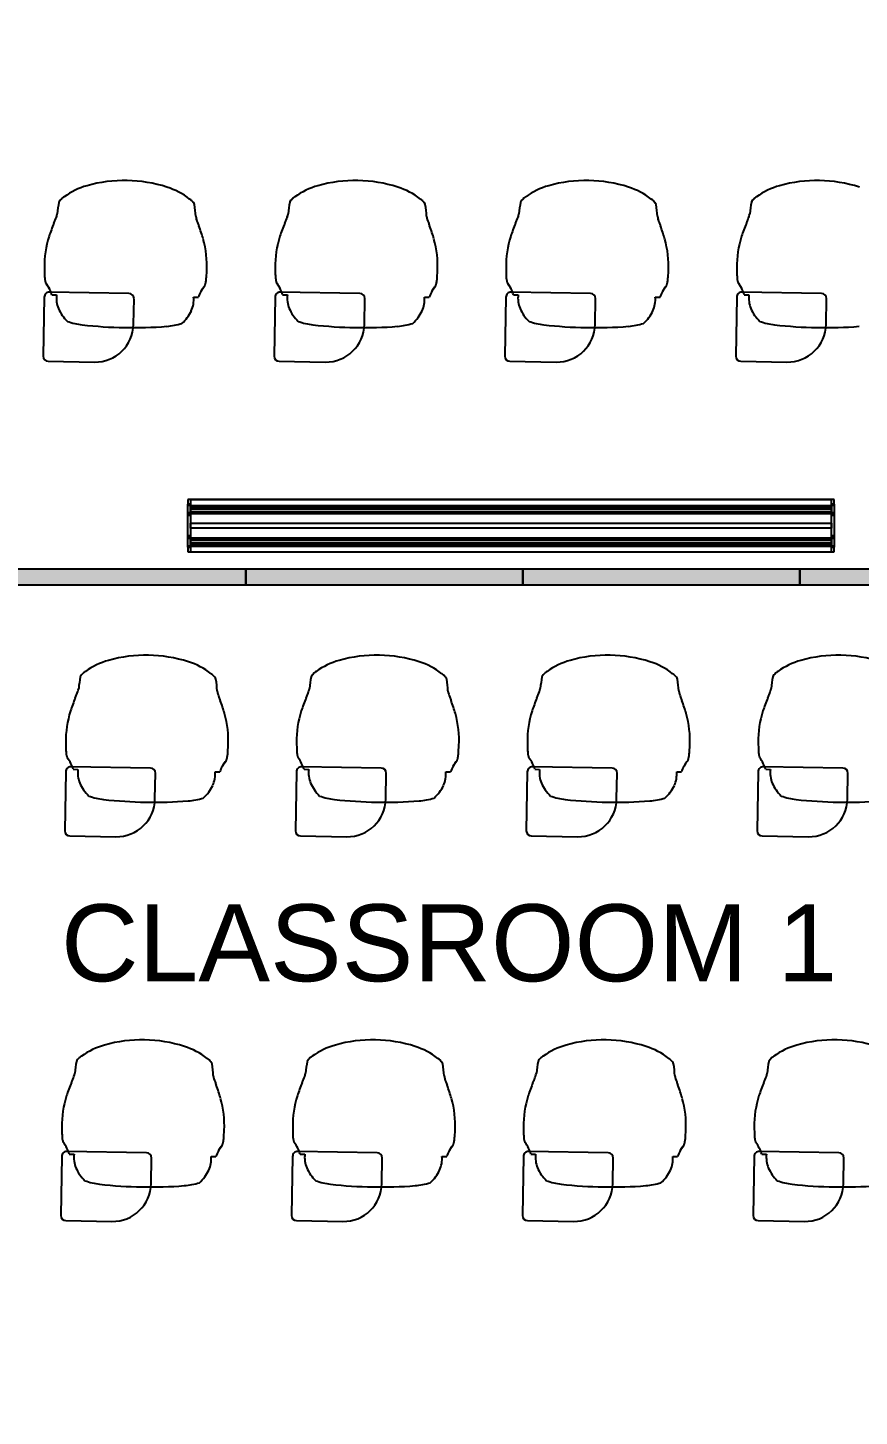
# Model space of a CAD drawing. Header units: inches. Extents: x 318758 to 339823, y 367287 to 384892.
# Drawn here: x 321553 to 324795, y 376598 to 382011 of the extents above; entities that cross this region are included whole.
import ezdxf

# ---------------------------------------------------------------- set-up
doc = ezdxf.new("R2010")
doc.units = ezdxf.units.IN
doc.header["$MEASUREMENT"] = 0
doc.layers.add('A-AREA-BNDY-CLASSROOMS', color=4, linetype='Continuous', lineweight=25)
doc.layers.add('A-AREA-IDEN', color=1, linetype='Continuous', lineweight=25)
doc.layers.add('freecads.com', color=7, linetype='Continuous')
doc.styles.add('textstyle3', font='Arial.ttf')

msp = doc.modelspace()

# ---------------------------------------------------------------- hatches: boundary and pattern name
at = {"layer": 'freecads.com', "transparency": 33554687}
for points in [[(321319.7, 379839.7), (322403.1, 379839.7), (322403.1, 379899.7), (321319.7, 379899.7)], [(322403.1, 379839.7), (323483.1, 379839.7), (323483.1, 379899.7), (322403.1, 379899.7)], [(323483.1, 379839.7), (324563.1, 379839.7), (324563.1, 379899.7), (323483.1, 379899.7)], [(324563.1, 379839.7), (325646.5, 379839.7), (325646.5, 379899.7), (324563.1, 379899.7)]]:
    msp.add_hatch(color=256, dxfattribs=at).paths.add_polyline_path(points, flags=0)

# ---------------------------------------------------------------- linework, layer by layer
at = {"layer": 'A-AREA-BNDY-CLASSROOMS', "flags": 128}
for points in [[(319135.9, 384529.8), (327758.4, 384529.8), (327758.4, 379899.7), (319135.9, 379899.7)], [(319136.8, 379839.7), (327749.5, 379839.7), (327749.5, 375690), (319136.8, 375690)]]:
    msp.add_lwpolyline(points, close=True, dxfattribs=at)
at = {"layer": 'freecads.com'}
for p, q in [((321617.9, 381074.8), (321618.4, 381049.2)), ((322517.9, 381074.8), (322518.4, 381049.2)), ((323417.9, 381074.8), (323418.4, 381049.2)), ((324317.9, 381074.8), (324318.4, 381049.2)), ((322249.6, 381038.2), (322250.9, 381063.7)), ((323149.6, 381038.2), (323150.9, 381063.7)), ((324049.6, 381038.2), (324050.9, 381063.7)), ((321617.5, 380961.1), (321613.5, 380731.2)), ((321947.8, 380975.4), (321637.8, 380980.8)), ((321646.9, 380970.5), (321665.3, 380970.2)), ((322199.9, 380960.9), (322218.4, 380960.6)), ((322517.5, 380961.1), (322513.5, 380731.2)), ((322847.8, 380975.4), (322537.8, 380980.8)), ((322546.9, 380970.5), (322565.3, 380970.2)), ((323099.9, 380960.9), (323118.4, 380960.6)), ((323417.5, 380961.1), (323413.5, 380731.2)), ((323747.8, 380975.4), (323437.8, 380980.8)), ((323446.9, 380970.5), (323465.3, 380970.2)), ((323999.9, 380960.9), (324018.4, 380960.6)), ((324317.5, 380961.1), (324313.5, 380731.2)), ((324647.8, 380975.4), (324337.8, 380980.8)), ((324346.9, 380970.5), (324365.3, 380970.2)), ((321965.7, 380855), (321967.4, 380955)), ((322865.7, 380855), (322867.4, 380955)), ((323765.7, 380855), (323767.4, 380955)), ((324665.7, 380855), (324667.4, 380955)), ((321633.1, 380710.8), (321813.1, 380707.7)), ((322533.1, 380710.8), (322713.1, 380707.7)), ((323433.1, 380710.8), (323613.1, 380707.7)), ((324333.1, 380710.8), (324513.1, 380707.7)), ((324697.6, 380171.5), (322177.6, 380171.5)), ((322177.6, 380171.5), (322177.6, 380149.2)), ((322187.6, 380154.1), (322177.6, 380154.1)), ((322177.6, 380149.2), (322177.6, 380154.1)), ((322177.6, 380154.1), (322177.6, 380152.6)), ((322177.6, 380122.9), (322177.6, 380149.2)), ((322187.6, 380149.2), (322177.6, 380149.2)), ((324687.6, 380171.2), (322187.6, 380171.2)), ((322187.6, 380171.2), (322187.6, 379968.3)), ((322187.6, 380152.6), (322187.6, 380154.1)), ((322187.6, 380154.1), (322187.6, 380149.2)), ((322187.6, 380149.2), (322187.6, 380144.5)), ((322187.6, 380149.2), (324687.6, 380149.2)), ((324687.6, 379968.3), (324687.6, 380171.2)), ((324697.6, 380154.2), (324687.6, 380154.2)), ((324687.6, 380149.2), (324687.6, 380154.2)), ((324687.6, 380154.2), (324687.6, 380152.6)), ((324687.6, 380144.6), (324687.6, 380149.2)), ((324697.6, 380149.2), (324687.6, 380149.2)), ((324697.6, 380149.2), (324697.6, 380171.5)), ((324697.6, 380152.6), (324697.6, 380154.2)), ((324697.6, 380154.2), (324697.6, 380149.2)), ((324697.6, 380149.2), (324697.6, 380122.9)), ((322177.6, 380119.5), (322177.6, 380122.9)), ((322177.6, 380122.9), (322177.6, 380109.6)), ((322177.6, 380116.4), (322177.6, 380119.5)), ((322187.6, 380119.5), (322177.6, 380119.5)), ((322177.6, 380114.8), (322177.6, 380116.4)), ((322177.6, 380111.7), (322177.6, 380114.8)), ((322187.6, 380114.8), (322177.6, 380114.8)), ((322187.6, 380111.7), (322177.6, 380111.7)), ((322177.6, 380109.6), (322177.6, 380111.7)), ((322187.6, 380111.7), (322177.6, 380111.7)), ((322177.6, 380030.3), (322177.6, 380109.6)), ((322187.6, 380109.6), (322177.6, 380109.6)), ((322187.6, 380144.5), (324687.6, 380144.6)), ((322187.6, 380142.7), (322187.6, 380144.5)), ((322187.6, 380140.8), (322187.6, 380142.7)), ((322187.6, 380142.7), (324687.6, 380142.7)), ((322187.6, 380140.8), (324687.6, 380140.9)), ((322187.6, 380134.9), (322187.6, 380140.8)), ((322187.6, 380134.9), (324687.6, 380135)), ((322187.6, 380125.6), (322187.6, 380134.9)), ((322187.6, 380125.6), (324687.6, 380125.7)), ((322187.6, 380119.8), (322187.6, 380125.6)), ((322187.6, 380117.9), (322187.6, 380119.8)), ((322187.6, 380119.8), (324687.6, 380119.8)), ((322187.6, 380117.9), (322187.6, 380116.4)), ((322187.6, 380109.6), (322187.6, 380117.9)), ((322187.6, 380117.9), (324687.6, 380117.9)), ((322187.6, 380116.4), (322187.6, 380114.8)), ((322187.6, 380114.8), (322187.6, 380111.7)), ((322187.6, 380111.7), (322187.6, 380109.6)), ((322187.6, 380109.6), (322187.6, 380030.3)), ((324687.6, 380144.6), (324687.6, 380142.7)), ((324687.6, 380142.7), (324687.6, 380140.9)), ((324687.6, 380140.9), (324687.6, 380135)), ((324687.6, 380135), (324687.6, 380125.7)), ((324687.6, 380125.7), (324687.6, 380119.8)), ((324687.6, 380119.8), (324687.6, 380117.9)), ((324697.6, 380119.5), (324687.6, 380119.5)), ((324687.6, 380117.9), (324687.6, 380109.6)), ((324687.6, 380116.4), (324687.6, 380117.9)), ((324687.6, 380114.8), (324687.6, 380116.4)), ((324687.6, 380111.7), (324687.6, 380114.8)), ((324697.6, 380114.8), (324687.6, 380114.8)), ((324697.6, 380111.7), (324687.6, 380111.7)), ((324687.6, 380109.6), (324687.6, 380111.7)), ((324697.6, 380111.7), (324687.6, 380111.7)), ((324687.6, 380030.3), (324687.6, 380109.6)), ((324697.6, 380109.6), (324687.6, 380109.6)), ((324697.6, 380122.9), (324697.6, 380119.5)), ((324697.6, 380109.6), (324697.6, 380122.9)), ((324697.6, 380119.5), (324697.6, 380116.4)), ((324697.6, 380116.4), (324697.6, 380114.8)), ((324697.6, 380114.8), (324697.6, 380111.7)), ((324697.6, 380111.7), (324697.6, 380109.6)), ((324697.6, 380109.6), (324697.6, 380030.3)), ((322187.6, 380059.8), (322187.6, 380079.8)), ((322187.6, 380079.8), (324687.6, 380079.8)), ((324687.6, 380059.8), (322187.6, 380059.8)), ((324687.6, 380079.8), (324687.6, 380059.8)), ((322177.6, 380028.1), (322177.6, 380030.3)), ((322187.6, 380030.3), (322177.6, 380030.3)), ((322177.6, 380030.3), (322177.6, 380018)), ((322177.6, 380028.1), (322187.6, 380028.1)), ((322177.6, 380027.8), (322177.6, 380028.1)), ((322187.6, 380028.1), (322177.6, 380028.1)), ((322177.6, 380025), (322177.6, 380027.8)), ((322177.6, 380023.5), (322177.6, 380025)), ((322187.6, 380025), (322177.6, 380025)), ((322177.6, 380020.4), (322177.6, 380023.5)), ((322177.6, 380017), (322177.6, 380020.4)), ((322187.6, 380020.4), (322177.6, 380020.4)), ((322177.6, 379990.3), (322177.6, 380017)), ((322177.6, 379985.7), (322177.6, 379990.3)), ((322187.6, 379990.3), (322177.6, 379990.3)), ((322177.6, 379990.3), (322177.6, 379968.3)), ((322177.6, 379987.2), (322177.6, 379985.7)), ((322177.6, 379985.7), (322187.6, 379985.7)), ((322187.6, 380030.3), (322187.6, 380028.1)), ((322187.6, 380022), (322187.6, 380030.3)), ((322187.6, 380028.1), (322187.6, 380027.8)), ((322187.6, 380027.8), (322187.6, 380025)), ((322187.6, 380025), (322187.6, 380023.5)), ((322187.6, 380023.5), (322187.6, 380021.9)), ((322187.6, 380020.1), (322187.6, 380022)), ((322187.6, 380022), (324687.6, 380022)), ((322187.6, 380014.2), (322187.6, 380020.1)), ((322187.6, 380020.1), (324687.6, 380020.1)), ((322187.6, 380004.9), (322187.6, 380014.2)), ((322187.6, 380014.2), (324687.6, 380014.2)), ((322187.6, 379999), (322187.6, 380004.9)), ((322187.6, 380004.9), (324687.6, 380004.9)), ((322187.6, 379997.1), (322187.6, 379999)), ((322187.6, 379999), (324687.6, 379999)), ((322187.6, 379995.3), (322187.6, 379997.1)), ((322187.6, 379997.1), (324687.6, 379997.1)), ((322187.6, 379995.3), (322187.6, 379990.3)), ((322187.6, 379995.3), (324687.6, 379995.3)), ((322187.6, 379990.6), (324687.6, 379990.6)), ((322187.6, 379990.3), (322187.6, 379985.7)), ((322187.6, 379985.7), (322187.6, 379987.2)), ((324687.6, 380030.3), (324687.6, 380022)), ((324687.6, 380028.1), (324687.6, 380030.3)), ((324697.6, 380030.3), (324687.6, 380030.3)), ((324687.6, 380028.1), (324697.6, 380028.1)), ((324687.6, 380027.8), (324687.6, 380028.1)), ((324697.6, 380028.1), (324687.6, 380028.1)), ((324687.6, 380025), (324687.6, 380027.8)), ((324687.6, 380023.5), (324687.6, 380025)), ((324697.6, 380025), (324687.6, 380025)), ((324687.6, 380021.9), (324687.6, 380023.5)), ((324687.6, 380022), (324687.6, 380020.1)), ((324697.6, 380020.4), (324687.6, 380020.4)), ((324687.6, 380020.1), (324687.6, 380014.2)), ((324687.6, 380014.2), (324687.6, 380004.9)), ((324687.6, 380004.9), (324687.6, 379999)), ((324687.6, 379999), (324687.6, 379997.1)), ((324687.6, 379997.1), (324687.6, 379995.3)), ((324687.6, 379990.3), (324687.6, 379995.3)), ((324687.6, 379985.7), (324687.6, 379990.3)), ((324697.6, 379990.3), (324687.6, 379990.3)), ((324687.6, 379987.2), (324687.6, 379985.7)), ((324687.6, 379985.7), (324697.6, 379985.7)), ((324697.6, 380030.3), (324697.6, 380028.1)), ((324697.6, 380018), (324697.6, 380030.3)), ((324697.6, 380028.1), (324697.6, 380027.8)), ((324697.6, 380027.8), (324697.6, 380025)), ((324697.6, 380025), (324697.6, 380023.5)), ((324697.6, 380023.5), (324697.6, 380020.4)), ((324697.6, 380020.4), (324697.6, 380017)), ((324697.6, 380017), (324697.6, 379990.3)), ((324697.6, 379990.3), (324697.6, 379985.7)), ((324697.6, 379968.3), (324697.6, 379990.3)), ((324697.6, 379985.7), (324697.6, 379987.2)), ((322177.6, 379968.3), (324697.6, 379968.3)), ((322187.6, 379968.3), (324687.6, 379968.3)), ((322403.1, 379899.7), (321319.7, 379899.7)), ((323483.1, 379899.7), (322403.1, 379899.7)), ((322403.1, 379899.7), (322403.1, 379839.7)), ((322403.1, 379839.7), (322403.1, 379899.7)), ((323483.1, 379839.7), (323483.1, 379899.7)), ((324563.1, 379899.7), (323483.1, 379899.7)), ((323483.1, 379899.7), (323483.1, 379839.7)), ((325646.5, 379899.7), (324563.1, 379899.7)), ((324563.1, 379899.7), (324563.1, 379839.7)), ((324563.1, 379839.7), (324563.1, 379899.7)), ((321319.7, 379839.7), (322403.1, 379839.7)), ((322403.1, 379839.7), (323483.1, 379839.7)), ((323483.1, 379839.7), (324563.1, 379839.7)), ((324563.1, 379839.7), (325646.5, 379839.7)), ((321701.4, 379224.1), (321701.9, 379198.6)), ((322333.1, 379187.6), (322334.4, 379213.1)), ((322601.4, 379224.1), (322601.9, 379198.6)), ((323233.1, 379187.6), (323234.4, 379213.1)), ((323501.4, 379224.1), (323501.9, 379198.6)), ((324133.1, 379187.6), (324134.4, 379213.1)), ((324401.4, 379224.1), (324401.9, 379198.6)), ((322031.3, 379124.7), (321721.3, 379130.1)), ((321730.4, 379119.9), (321748.8, 379119.6)), ((322931.3, 379124.7), (322621.3, 379130.1)), ((322630.4, 379119.9), (322648.8, 379119.6)), ((323831.3, 379124.7), (323521.3, 379130.1)), ((323530.4, 379119.9), (323548.8, 379119.6)), ((324731.3, 379124.7), (324421.3, 379130.1)), ((324430.4, 379119.9), (324448.8, 379119.6)), ((321701, 379110.5), (321697, 378880.5)), ((322049.2, 379004.4), (322050.9, 379104.4)), ((322283.5, 379110.2), (322301.9, 379109.9)), ((322601, 379110.5), (322597, 378880.5)), ((322949.2, 379004.4), (322950.9, 379104.4)), ((323183.5, 379110.2), (323201.9, 379109.9)), ((323501, 379110.5), (323497, 378880.5)), ((323849.2, 379004.4), (323850.9, 379104.4)), ((324083.5, 379110.2), (324101.9, 379109.9)), ((324401, 379110.5), (324397, 378880.5)), ((324749.2, 379004.4), (324750.9, 379104.4)), ((321716.6, 378860.2), (321896.6, 378857)), ((322616.6, 378860.2), (322796.6, 378857)), ((323516.6, 378860.2), (323696.6, 378857)), ((324416.6, 378860.2), (324596.6, 378857)), ((321686.1, 377724.2), (321686.5, 377698.6)), ((322317.7, 377687.6), (322319.1, 377713.2)), ((322586.1, 377724.2), (322586.5, 377698.6)), ((323217.7, 377687.6), (323219.1, 377713.2)), ((323486.1, 377724.2), (323486.5, 377698.6)), ((324117.7, 377687.6), (324119.1, 377713.2)), ((324386.1, 377724.2), (324386.5, 377698.6)), ((321685.6, 377610.6), (321681.6, 377380.6)), ((322015.9, 377624.8), (321706, 377630.2)), ((321715, 377620), (321733.4, 377619.6)), ((322033.8, 377504.5), (322035.6, 377604.5)), ((322268.1, 377610.3), (322286.5, 377610)), ((322585.6, 377610.6), (322581.6, 377380.6)), ((322915.9, 377624.8), (322606, 377630.2)), ((322615, 377620), (322633.4, 377619.6)), ((322933.8, 377504.5), (322935.6, 377604.5)), ((323168.1, 377610.3), (323186.5, 377610)), ((323485.6, 377610.6), (323481.6, 377380.6)), ((323815.9, 377624.8), (323506, 377630.2)), ((323515, 377620), (323533.4, 377619.6)), ((323833.8, 377504.5), (323835.6, 377604.5)), ((324068.1, 377610.3), (324086.5, 377610)), ((324385.6, 377610.6), (324381.6, 377380.6)), ((324715.9, 377624.8), (324406, 377630.2)), ((324415, 377620), (324433.4, 377619.6)), ((324733.8, 377504.5), (324735.6, 377604.5)), ((321701.3, 377360.3), (321881.2, 377357.1)), ((322601.3, 377360.3), (322781.2, 377357.1)), ((323501.3, 377360.3), (323681.2, 377357.1)), ((324401.3, 377360.3), (324581.2, 377357.1))]:
    msp.add_line(p, q, dxfattribs=at)
for centre, radius, start, end in [((321860.4, 381122.8), 283, 105.5907, 125.8822), ((321931, 380874.7), 541, 72.2619, 105.7381), ((322760.4, 381122.8), 283, 105.5907, 125.8822), ((322831, 380874.7), 541, 72.2619, 105.7381), ((323660.4, 381122.8), 283, 105.5907, 125.8822), ((323731, 380874.7), 541, 72.2619, 105.7381), ((324560.4, 381122.8), 283, 105.5907, 125.8822), ((324631, 380874.7), 541, 72.2619, 105.7381), ((321707.8, 381315.7), 36.8, 127.4418, 154.7108), ((321797.2, 381211.1), 174.5, 126.0906, 129.8736), ((322010.3, 381120.1), 283, 52.1178, 72.4093), ((322076.5, 381206.2), 174.5, 48.1264, 51.9094), ((322607.8, 381315.7), 36.8, 127.4418, 154.7108), ((322697.2, 381211.1), 174.5, 126.0906, 129.8736), ((322910.3, 381120.1), 283, 52.1178, 72.4093), ((322976.5, 381206.2), 174.5, 48.1264, 51.9094), ((323507.8, 381315.7), 36.8, 127.4418, 154.7108), ((323597.2, 381211.1), 174.5, 126.0906, 129.8736), ((323810.3, 381120.1), 283, 52.1178, 72.4093), ((323876.5, 381206.2), 174.5, 48.1264, 51.9094), ((324407.8, 381315.7), 36.8, 127.4418, 154.7108), ((324497.2, 381211.1), 174.5, 126.0906, 129.8736), ((321554.8, 381309.4), 115.8, 335.5912, 348.129), ((322153.1, 381241.7), 486.9, 169.3793, 174.8316), ((322169.5, 381307.7), 36.8, 23.2892, 50.5582), ((321721.9, 381249.3), 486.9, 3.1683, 8.6207), ((322454.8, 381309.4), 115.8, 335.5912, 348.129), ((323053.1, 381241.7), 486.9, 169.3793, 174.8316), ((323069.5, 381307.7), 36.8, 23.2892, 50.5582), ((322621.9, 381249.3), 486.9, 3.1683, 8.6207), ((323354.8, 381309.4), 115.8, 335.5912, 348.129), ((323953.1, 381241.7), 486.9, 169.3793, 174.8316), ((323969.5, 381307.7), 36.8, 23.2892, 50.5582), ((323521.9, 381249.3), 486.9, 3.1683, 8.6207), ((324254.8, 381309.4), 115.8, 335.5912, 348.129), ((324853.1, 381241.7), 486.9, 169.3793, 174.8316), ((322194.3, 381018), 586.5, 156.8555, 162.1062), ((321322.7, 381390.7), 361.4, 336.828, 339.0636), ((322322.2, 381296), 115.8, 189.8687, 202.4096), ((322557, 381369.2), 361.4, 198.9363, 201.172), ((321673, 381027.1), 586.5, 15.8942, 21.145), ((323094.3, 381018), 586.5, 156.8555, 162.1062), ((322222.7, 381390.7), 361.4, 336.828, 339.0636), ((323222.2, 381296), 115.8, 189.8687, 202.4096), ((323457, 381369.2), 361.4, 198.9363, 201.172), ((322573, 381027.1), 586.5, 15.8942, 21.145), ((323994.3, 381018), 586.5, 156.8555, 162.1062), ((323122.7, 381390.7), 361.4, 336.828, 339.0636), ((324122.2, 381296), 115.8, 189.8687, 202.4096), ((324357, 381369.2), 361.4, 198.9363, 201.172), ((323473, 381027.1), 586.5, 15.8942, 21.145), ((324894.3, 381018), 586.5, 156.8555, 162.1062), ((324022.7, 381390.7), 361.4, 336.828, 339.0636), ((321995.6, 381082.1), 377.7, 162.1025, 181.1084), ((321873.7, 381084.2), 377.7, 356.8916, 15.8975), ((322895.6, 381082.1), 377.7, 162.1025, 181.1084), ((322773.7, 381084.2), 377.7, 356.8916, 15.8975), ((323795.6, 381082.1), 377.7, 162.1025, 181.1084), ((323673.7, 381084.2), 377.7, 356.8916, 15.8975), ((324695.6, 381082.1), 377.7, 162.1025, 181.1084), ((321515.1, 380930.8), 137.6, 16.7695, 37.7281), ((322415.1, 380930.8), 137.6, 16.7695, 37.7281), ((323315.1, 380930.8), 137.6, 16.7695, 37.7281), ((324215.1, 380930.8), 137.6, 16.7695, 37.7281), ((321637.5, 380960.8), 20, 89, 179), ((321768.9, 380957.3), 104.4, 172.9032, 202.5925), ((321947.4, 380955.4), 20, 359, 89), ((322095.9, 380951.6), 104.4, 335.4075, 5.0968), ((322348.6, 380916.3), 137.6, 140.2719, 161.2305), ((322537.5, 380960.8), 20, 89, 179), ((322668.9, 380957.3), 104.4, 172.9032, 202.5925), ((322847.4, 380955.4), 20, 359, 89), ((322995.9, 380951.6), 104.4, 335.4075, 5.0968), ((323248.6, 380916.3), 137.6, 140.2719, 161.2305), ((323437.5, 380960.8), 20, 89, 179), ((323568.9, 380957.3), 104.4, 172.9032, 202.5925), ((323747.4, 380955.4), 20, 359, 89), ((323895.9, 380951.6), 104.4, 335.4075, 5.0968), ((324148.6, 380916.3), 137.6, 140.2719, 161.2305), ((324337.5, 380960.8), 20, 89, 179), ((324468.9, 380957.3), 104.4, 172.9032, 202.5925), ((324647.4, 380955.4), 20, 359, 89), ((321807.6, 380973.4), 146.4, 202.5925, 226.9034), ((322057.8, 380969.1), 146.4, 311.0966, 335.4075), ((322707.6, 380973.4), 146.4, 202.5925, 226.9034), ((322957.8, 380969.1), 146.4, 311.0966, 335.4075), ((323607.6, 380973.4), 146.4, 202.5925, 226.9034), ((323857.8, 380969.1), 146.4, 311.0966, 335.4075), ((324507.6, 380973.4), 146.4, 202.5925, 226.9034), ((321792.3, 381096.9), 245.4, 249.8057, 263.655), ((321961, 382613.4), 1771.3, 263.655, 274.345), ((321815.7, 380857.7), 150, 269, 359), ((322075.9, 381100.9), 254.5, 274.345, 287.8748), ((322692.3, 381096.9), 245.4, 249.8057, 263.655), ((322861, 382613.4), 1771.3, 263.655, 274.345), ((322715.7, 380857.7), 150, 269, 359), ((322975.9, 381100.9), 254.5, 274.345, 287.8748), ((323592.3, 381096.9), 245.4, 249.8057, 263.655), ((323761, 382613.4), 1771.3, 263.655, 274.345), ((323615.7, 380857.7), 150, 269, 359), ((323875.9, 381100.9), 254.5, 274.345, 287.8748), ((324492.3, 381096.9), 245.4, 249.8057, 263.655), ((324661, 382613.4), 1771.3, 263.655, 274.345), ((324515.7, 380857.7), 150, 269, 359), ((321633.5, 380730.8), 20, 179, 269), ((322533.5, 380730.8), 20, 179, 269), ((323433.5, 380730.8), 20, 179, 269), ((324333.5, 380730.8), 20, 179, 269), ((322014.5, 379024), 541, 72.2619, 105.7381), ((322914.5, 379024), 541, 72.2619, 105.7381), ((323814.5, 379024), 541, 72.2619, 105.7381), ((324714.5, 379024), 541, 72.2619, 105.7381), ((321880.7, 379360.5), 174.5, 126.0906, 129.8736), ((321943.9, 379272.1), 283, 105.5907, 125.8822), ((322093.8, 379269.5), 283, 52.1178, 72.4093), ((322780.7, 379360.5), 174.5, 126.0906, 129.8736), ((322843.9, 379272.1), 283, 105.5907, 125.8822), ((322993.8, 379269.5), 283, 52.1178, 72.4093), ((323680.7, 379360.5), 174.5, 126.0906, 129.8736), ((323743.9, 379272.1), 283, 105.5907, 125.8822), ((323893.8, 379269.5), 283, 52.1178, 72.4093), ((324580.7, 379360.5), 174.5, 126.0906, 129.8736), ((324643.9, 379272.1), 283, 105.5907, 125.8822), ((322236.6, 379391.1), 486.9, 169.3793, 174.8316), ((321791.3, 379465.1), 36.8, 127.4418, 154.7108), ((322160, 379355.6), 174.5, 48.1264, 51.9094), ((322253, 379457), 36.8, 23.2892, 50.5582), ((321805.4, 379398.6), 486.9, 3.1683, 8.6207), ((323136.6, 379391.1), 486.9, 169.3793, 174.8316), ((322691.3, 379465.1), 36.8, 127.4418, 154.7108), ((323060, 379355.6), 174.5, 48.1264, 51.9094), ((323153, 379457), 36.8, 23.2892, 50.5582), ((322705.4, 379398.6), 486.9, 3.1683, 8.6207), ((324036.6, 379391.1), 486.9, 169.3793, 174.8316), ((323591.3, 379465.1), 36.8, 127.4418, 154.7108), ((323960, 379355.6), 174.5, 48.1264, 51.9094), ((324053, 379457), 36.8, 23.2892, 50.5582), ((323605.4, 379398.6), 486.9, 3.1683, 8.6207), ((324936.6, 379391.1), 486.9, 169.3793, 174.8316), ((324491.3, 379465.1), 36.8, 127.4418, 154.7108), ((322277.8, 379167.3), 586.5, 156.8555, 162.1062), ((321406.2, 379540.1), 361.4, 336.828, 339.0636), ((321638.3, 379458.8), 115.8, 335.5912, 348.129), ((322405.7, 379445.4), 115.8, 189.8687, 202.4096), ((322640.5, 379518.5), 361.4, 198.9363, 201.172), ((323177.8, 379167.3), 586.5, 156.8555, 162.1062), ((322306.2, 379540.1), 361.4, 336.828, 339.0636), ((322538.3, 379458.8), 115.8, 335.5912, 348.129), ((323305.7, 379445.4), 115.8, 189.8687, 202.4096), ((323540.5, 379518.5), 361.4, 198.9363, 201.172), ((324077.8, 379167.3), 586.5, 156.8555, 162.1062), ((323206.2, 379540.1), 361.4, 336.828, 339.0636), ((323438.3, 379458.8), 115.8, 335.5912, 348.129), ((324205.7, 379445.4), 115.8, 189.8687, 202.4096), ((324440.5, 379518.5), 361.4, 198.9363, 201.172), ((324977.8, 379167.3), 586.5, 156.8555, 162.1062), ((324106.2, 379540.1), 361.4, 336.828, 339.0636), ((324338.3, 379458.8), 115.8, 335.5912, 348.129), ((322079.1, 379231.4), 377.7, 162.1025, 181.1084), ((321756.5, 379176.4), 586.5, 15.8942, 21.145), ((321957.3, 379233.6), 377.7, 356.8916, 15.8975), ((322979.1, 379231.4), 377.7, 162.1025, 181.1084), ((322656.5, 379176.4), 586.5, 15.8942, 21.145), ((322857.3, 379233.6), 377.7, 356.8916, 15.8975), ((323879.1, 379231.4), 377.7, 162.1025, 181.1084), ((323556.5, 379176.4), 586.5, 15.8942, 21.145), ((323757.3, 379233.6), 377.7, 356.8916, 15.8975), ((324779.1, 379231.4), 377.7, 162.1025, 181.1084), ((321721, 379110.1), 20, 89, 179), ((321598.6, 379080.2), 137.6, 16.7695, 37.7281), ((321852.4, 379106.7), 104.4, 172.9032, 202.5925), ((322030.9, 379104.7), 20, 359, 89), ((322432.1, 379065.6), 137.6, 140.2719, 161.2305), ((322621, 379110.1), 20, 89, 179), ((322498.6, 379080.2), 137.6, 16.7695, 37.7281), ((322752.4, 379106.7), 104.4, 172.9032, 202.5925), ((322930.9, 379104.7), 20, 359, 89), ((323332.1, 379065.6), 137.6, 140.2719, 161.2305), ((323521, 379110.1), 20, 89, 179), ((323398.6, 379080.2), 137.6, 16.7695, 37.7281), ((323652.4, 379106.7), 104.4, 172.9032, 202.5925), ((323830.9, 379104.7), 20, 359, 89), ((324232.1, 379065.6), 137.6, 140.2719, 161.2305), ((324421, 379110.1), 20, 89, 179), ((324298.6, 379080.2), 137.6, 16.7695, 37.7281), ((324552.4, 379106.7), 104.4, 172.9032, 202.5925), ((324730.9, 379104.7), 20, 359, 89), ((321891.2, 379122.8), 146.4, 202.5925, 226.9034), ((322179.4, 379101), 104.4, 335.4075, 5.0968), ((322791.2, 379122.8), 146.4, 202.5925, 226.9034), ((323079.4, 379101), 104.4, 335.4075, 5.0968), ((323691.2, 379122.8), 146.4, 202.5925, 226.9034), ((323979.4, 379101), 104.4, 335.4075, 5.0968), ((324591.2, 379122.8), 146.4, 202.5925, 226.9034), ((321875.9, 379246.2), 245.4, 249.8057, 263.655), ((322141.3, 379118.4), 146.4, 311.0966, 335.4075), ((322775.9, 379246.2), 245.4, 249.8057, 263.655), ((323041.3, 379118.4), 146.4, 311.0966, 335.4075), ((323675.9, 379246.2), 245.4, 249.8057, 263.655), ((323941.3, 379118.4), 146.4, 311.0966, 335.4075), ((324575.9, 379246.2), 245.4, 249.8057, 263.655), ((322044.5, 380762.8), 1771.3, 263.655, 274.345), ((321899.2, 379007), 150, 269, 359), ((322159.4, 379250.3), 254.5, 274.345, 287.8748), ((322944.5, 380762.8), 1771.3, 263.655, 274.345), ((322799.2, 379007), 150, 269, 359), ((323059.4, 379250.3), 254.5, 274.345, 287.8748), ((323844.5, 380762.8), 1771.3, 263.655, 274.345), ((323699.2, 379007), 150, 269, 359), ((323959.4, 379250.3), 254.5, 274.345, 287.8748), ((324744.5, 380762.8), 1771.3, 263.655, 274.345), ((324599.2, 379007), 150, 269, 359), ((321717, 378880.2), 20, 179, 269), ((322617, 378880.2), 20, 179, 269), ((323517, 378880.2), 20, 179, 269), ((324417, 378880.2), 20, 179, 269), ((321928.5, 377772.2), 283, 105.5907, 125.8822), ((321999.2, 377524.1), 541, 72.2619, 105.7381), ((322078.5, 377769.6), 283, 52.1178, 72.4093), ((322828.5, 377772.2), 283, 105.5907, 125.8822), ((322899.2, 377524.1), 541, 72.2619, 105.7381), ((322978.5, 377769.6), 283, 52.1178, 72.4093), ((323728.5, 377772.2), 283, 105.5907, 125.8822), ((323799.2, 377524.1), 541, 72.2619, 105.7381), ((323878.5, 377769.6), 283, 52.1178, 72.4093), ((324628.5, 377772.2), 283, 105.5907, 125.8822), ((324699.2, 377524.1), 541, 72.2619, 105.7381), ((321775.9, 377965.2), 36.8, 127.4418, 154.7108), ((321865.4, 377860.5), 174.5, 126.0906, 129.8736), ((322144.6, 377855.7), 174.5, 48.1264, 51.9094), ((322237.7, 377957.1), 36.8, 23.2892, 50.5582), ((322675.9, 377965.2), 36.8, 127.4418, 154.7108), ((322765.4, 377860.5), 174.5, 126.0906, 129.8736), ((323044.6, 377855.7), 174.5, 48.1264, 51.9094), ((323137.7, 377957.1), 36.8, 23.2892, 50.5582), ((323575.9, 377965.2), 36.8, 127.4418, 154.7108), ((323665.4, 377860.5), 174.5, 126.0906, 129.8736), ((323944.6, 377855.7), 174.5, 48.1264, 51.9094), ((324037.7, 377957.1), 36.8, 23.2892, 50.5582), ((324475.9, 377965.2), 36.8, 127.4418, 154.7108), ((324565.4, 377860.5), 174.5, 126.0906, 129.8736), ((321622.9, 377958.9), 115.8, 335.5912, 348.129), ((322221.2, 377891.2), 486.9, 169.3793, 174.8316), ((321790.1, 377898.7), 486.9, 3.1683, 8.6207), ((322522.9, 377958.9), 115.8, 335.5912, 348.129), ((323121.2, 377891.2), 486.9, 169.3793, 174.8316), ((322690.1, 377898.7), 486.9, 3.1683, 8.6207), ((323422.9, 377958.9), 115.8, 335.5912, 348.129), ((324021.2, 377891.2), 486.9, 169.3793, 174.8316), ((323590.1, 377898.7), 486.9, 3.1683, 8.6207), ((324322.9, 377958.9), 115.8, 335.5912, 348.129), ((324921.2, 377891.2), 486.9, 169.3793, 174.8316), ((322262.4, 377667.4), 586.5, 156.8555, 162.1062), ((321390.8, 378040.1), 361.4, 336.828, 339.0636), ((322390.4, 377945.5), 115.8, 189.8687, 202.4096), ((322625.2, 378018.6), 361.4, 198.9363, 201.172), ((321741.1, 377676.5), 586.5, 15.8942, 21.145), ((323162.4, 377667.4), 586.5, 156.8555, 162.1062), ((322290.8, 378040.1), 361.4, 336.828, 339.0636), ((323290.4, 377945.5), 115.8, 189.8687, 202.4096), ((323525.2, 378018.6), 361.4, 198.9363, 201.172), ((322641.1, 377676.5), 586.5, 15.8942, 21.145), ((324062.4, 377667.4), 586.5, 156.8555, 162.1062), ((323190.8, 378040.1), 361.4, 336.828, 339.0636), ((324190.4, 377945.5), 115.8, 189.8687, 202.4096), ((324425.2, 378018.6), 361.4, 198.9363, 201.172), ((323541.1, 377676.5), 586.5, 15.8942, 21.145), ((324962.4, 377667.4), 586.5, 156.8555, 162.1062), ((324090.8, 378040.1), 361.4, 336.828, 339.0636), ((322063.7, 377731.5), 377.7, 162.1025, 181.1084), ((321941.9, 377733.6), 377.7, 356.8916, 15.8975), ((322963.7, 377731.5), 377.7, 162.1025, 181.1084), ((322841.9, 377733.6), 377.7, 356.8916, 15.8975), ((323863.7, 377731.5), 377.7, 162.1025, 181.1084), ((323741.9, 377733.6), 377.7, 356.8916, 15.8975), ((324763.7, 377731.5), 377.7, 162.1025, 181.1084), ((321583.3, 377580.3), 137.6, 16.7695, 37.7281), ((322483.3, 377580.3), 137.6, 16.7695, 37.7281), ((323383.3, 377580.3), 137.6, 16.7695, 37.7281), ((324283.3, 377580.3), 137.6, 16.7695, 37.7281), ((321705.6, 377610.2), 20, 89, 179), ((321837.1, 377606.7), 104.4, 172.9032, 202.5925), ((322015.6, 377604.8), 20, 359, 89), ((322164.1, 377601), 104.4, 335.4075, 5.0968), ((322416.8, 377565.7), 137.6, 140.2719, 161.2305), ((322605.6, 377610.2), 20, 89, 179), ((322737.1, 377606.7), 104.4, 172.9032, 202.5925), ((322915.6, 377604.8), 20, 359, 89), ((323064.1, 377601), 104.4, 335.4075, 5.0968), ((323316.8, 377565.7), 137.6, 140.2719, 161.2305), ((323505.6, 377610.2), 20, 89, 179), ((323637.1, 377606.7), 104.4, 172.9032, 202.5925), ((323815.6, 377604.8), 20, 359, 89), ((323964.1, 377601), 104.4, 335.4075, 5.0968), ((324216.8, 377565.7), 137.6, 140.2719, 161.2305), ((324405.6, 377610.2), 20, 89, 179), ((324537.1, 377606.7), 104.4, 172.9032, 202.5925), ((324715.6, 377604.8), 20, 359, 89), ((321875.8, 377622.9), 146.4, 202.5925, 226.9034), ((322125.9, 377618.5), 146.4, 311.0966, 335.4075), ((322775.8, 377622.9), 146.4, 202.5925, 226.9034), ((323025.9, 377618.5), 146.4, 311.0966, 335.4075), ((323675.8, 377622.9), 146.4, 202.5925, 226.9034), ((323925.9, 377618.5), 146.4, 311.0966, 335.4075), ((324575.8, 377622.9), 146.4, 202.5925, 226.9034), ((321860.5, 377746.3), 245.4, 249.8057, 263.655), ((322029.1, 379262.8), 1771.3, 263.655, 274.345), ((321883.9, 377507.1), 150, 269, 359), ((322144.1, 377750.4), 254.5, 274.345, 287.8748), ((322760.5, 377746.3), 245.4, 249.8057, 263.655), ((322929.1, 379262.8), 1771.3, 263.655, 274.345), ((322783.9, 377507.1), 150, 269, 359), ((323044.1, 377750.4), 254.5, 274.345, 287.8748), ((323660.5, 377746.3), 245.4, 249.8057, 263.655), ((323829.1, 379262.8), 1771.3, 263.655, 274.345), ((323683.9, 377507.1), 150, 269, 359), ((323944.1, 377750.4), 254.5, 274.345, 287.8748), ((324560.5, 377746.3), 245.4, 249.8057, 263.655), ((324729.1, 379262.8), 1771.3, 263.655, 274.345), ((324583.9, 377507.1), 150, 269, 359), ((321701.6, 377380.3), 20, 179, 269), ((322601.6, 377380.3), 20, 179, 269), ((323501.6, 377380.3), 20, 179, 269), ((324401.6, 377380.3), 20, 179, 269)]:
    msp.add_arc(centre, radius, start, end, dxfattribs=at)
for points in [[(321686.9, 381346.3), (321686.1, 381345.6), (321684.3, 381344.1), (321681.9, 381341.8), (321679.7, 381339.5), (321677.7, 381337.1), (321676, 381334.8), (321675.3, 381333.4), (321675, 381332.8)], [(322586.9, 381346.3), (322586.1, 381345.6), (322584.3, 381344.1), (322581.9, 381341.8), (322579.7, 381339.5), (322577.7, 381337.1), (322576, 381334.8), (322575.3, 381333.4), (322575, 381332.8)], [(323486.9, 381346.3), (323486.1, 381345.6), (323484.3, 381344.1), (323481.9, 381341.8), (323479.7, 381339.5), (323477.7, 381337.1), (323476, 381334.8), (323475.3, 381333.4), (323475, 381332.8)], [(324386.9, 381346.3), (324386.1, 381345.6), (324384.3, 381344.1), (324381.9, 381341.8), (324379.7, 381339.5), (324377.7, 381337.1), (324376, 381334.8), (324375.3, 381333.4), (324375, 381332.8)], [(322202.9, 381323.5), (322202.6, 381324.2), (322201.9, 381325.6), (322200.3, 381328), (322198.5, 381330.4), (322196.3, 381332.8), (322194, 381335.2), (322192.3, 381336.7), (322191.4, 381337.5)], [(323102.9, 381323.5), (323102.6, 381324.2), (323101.9, 381325.6), (323100.3, 381328), (323098.5, 381330.4), (323096.3, 381332.8), (323094, 381335.2), (323092.3, 381336.7), (323091.4, 381337.5)], [(324002.9, 381323.5), (324002.6, 381324.2), (324001.9, 381325.6), (324000.3, 381328), (323998.5, 381330.4), (323996.3, 381332.8), (323994, 381335.2), (323992.3, 381336.7), (323991.4, 381337.5)], [(321665.1, 381274.2), (321664.8, 381273.3), (321664.5, 381272.4), (321664.2, 381271.5)], [(322211.6, 381262), (322211.3, 381262.9), (322211, 381263.8), (322210.7, 381264.7)], [(322565.1, 381274.2), (322564.8, 381273.3), (322564.5, 381272.4), (322564.2, 381271.5)], [(323111.6, 381262), (323111.3, 381262.9), (323111, 381263.8), (323110.7, 381264.7)], [(323465.1, 381274.2), (323464.8, 381273.3), (323464.5, 381272.4), (323464.2, 381271.5)], [(324011.6, 381262), (324011.3, 381262.9), (324011, 381263.8), (324010.7, 381264.7)], [(324365.1, 381274.2), (324364.8, 381273.3), (324364.5, 381272.4), (324364.2, 381271.5)], [(321623.9, 381015), (321629.4, 381007.8), (321633.9, 381000.5), (321637.7, 380993.3)], [(322242.8, 381004.2), (322243.3, 381004.8), (322244.1, 381006.2), (322245.4, 381009.5), (322246.5, 381013.7), (322247.5, 381018.7), (322248.1, 381022.6), (322248.4, 381024.6)], [(322523.9, 381015), (322529.4, 381007.8), (322533.9, 381000.5), (322537.7, 380993.3)], [(323142.8, 381004.2), (323143.3, 381004.8), (323144.1, 381006.2), (323145.4, 381009.5), (323146.5, 381013.7), (323147.5, 381018.7), (323148.1, 381022.6), (323148.4, 381024.6)], [(323423.9, 381015), (323429.4, 381007.8), (323433.9, 381000.5), (323437.7, 380993.3)], [(324042.8, 381004.2), (324043.3, 381004.8), (324044.1, 381006.2), (324045.4, 381009.5), (324046.5, 381013.7), (324047.5, 381018.7), (324048.1, 381022.6), (324048.4, 381024.6)], [(324323.9, 381015), (324329.4, 381007.8), (324333.9, 381000.5), (324337.7, 380993.3)], [(322228.3, 380983), (322232.3, 380990.1), (322237.2, 380997.2), (322242.8, 381004.2)], [(323128.3, 380983), (323132.3, 380990.1), (323137.2, 380997.2), (323142.8, 381004.2)], [(324028.3, 380983), (324032.3, 380990.1), (324037.2, 380997.2), (324042.8, 381004.2)], [(322326.3, 379153.6), (322326.8, 379154.1), (322327.6, 379155.6), (322328.9, 379158.8), (322330, 379163), (322331, 379168.1), (322331.6, 379171.9), (322331.9, 379174)], [(323226.3, 379153.6), (323226.8, 379154.1), (323227.6, 379155.6), (323228.9, 379158.8), (323230, 379163), (323231, 379168.1), (323231.6, 379171.9), (323231.9, 379174)], [(324126.3, 379153.6), (324126.8, 379154.1), (324127.6, 379155.6), (324128.9, 379158.8), (324130, 379163), (324131, 379168.1), (324131.6, 379171.9), (324131.9, 379174)], [(322311.8, 379132.3), (322315.8, 379139.5), (322320.7, 379146.5), (322326.3, 379153.6)], [(323211.8, 379132.3), (323215.8, 379139.5), (323220.7, 379146.5), (323226.3, 379153.6)], [(324111.8, 379132.3), (324115.8, 379139.5), (324120.7, 379146.5), (324126.3, 379153.6)], [(322311, 377653.7), (322311.4, 377654.2), (322312.3, 377655.7), (322313.5, 377658.9), (322314.7, 377663.1), (322315.7, 377668.2), (322316.3, 377672), (322316.5, 377674)], [(323211, 377653.7), (323211.4, 377654.2), (323212.3, 377655.7), (323213.5, 377658.9), (323214.7, 377663.1), (323215.7, 377668.2), (323216.3, 377672), (323216.5, 377674)], [(324111, 377653.7), (324111.4, 377654.2), (324112.3, 377655.7), (324113.5, 377658.9), (324114.7, 377663.1), (324115.7, 377668.2), (324116.3, 377672), (324116.5, 377674)], [(322296.4, 377632.4), (322300.5, 377639.5), (322305.3, 377646.6), (322311, 377653.7)], [(323196.4, 377632.4), (323200.5, 377639.5), (323205.3, 377646.6), (323211, 377653.7)], [(324096.4, 377632.4), (324100.5, 377639.5), (324105.3, 377646.6), (324111, 377653.7)]]:
    msp.add_open_spline(points, degree=3, dxfattribs=at)
for points, knots in [([(321618.4, 381049.2), (321618.4, 381046.9), (321618.6, 381042.4), (321619.2, 381033.8), (321620.2, 381026.3), (321621.5, 381020.5), (321622.7, 381017.1), (321623.5, 381015.6), (321623.9, 381015)], [0, 0, 0, 0, 0.142857, 0.285714, 0.571429, 0.714286, 0.857143, 1, 1, 1, 1]), ([(321619.1, 381035.6), (321619.5, 381031.5), (321620.2, 381026), (321621.6, 381020.4), (321622.7, 381017.1), (321623.5, 381015.6), (321623.9, 381015)], [0.2857143, 0.2857143, 0.2857143, 0.2857143, 0.5714286, 0.7142857, 0.8571429, 1, 1, 1, 1]), ([(322242.8, 381004.2), (322243.3, 381004.8), (322244.1, 381006.3), (322245.4, 381009.6), (322246.6, 381013.9), (322247.9, 381020.8), (322249, 381029.1), (322249.4, 381035.9), (322249.6, 381038.2)], [0, 0, 0, 0, 0.142857, 0.285714, 0.428571, 0.571429, 0.857143, 1, 1, 1, 1]), ([(322518.4, 381049.2), (322518.4, 381046.9), (322518.6, 381042.4), (322519.2, 381033.8), (322520.2, 381026.3), (322521.5, 381020.5), (322522.7, 381017.1), (322523.5, 381015.6), (322523.9, 381015)], [0, 0, 0, 0, 0.142857, 0.285714, 0.571429, 0.714286, 0.857143, 1, 1, 1, 1]), ([(322519.1, 381035.6), (322519.5, 381031.5), (322520.2, 381026), (322521.6, 381020.4), (322522.7, 381017.1), (322523.5, 381015.6), (322523.9, 381015)], [0.2857143, 0.2857143, 0.2857143, 0.2857143, 0.5714286, 0.7142857, 0.8571429, 1, 1, 1, 1]), ([(323142.8, 381004.2), (323143.3, 381004.8), (323144.1, 381006.3), (323145.4, 381009.6), (323146.6, 381013.9), (323147.9, 381020.8), (323149, 381029.1), (323149.4, 381035.9), (323149.6, 381038.2)], [0, 0, 0, 0, 0.142857, 0.285714, 0.428571, 0.571429, 0.857143, 1, 1, 1, 1]), ([(323418.4, 381049.2), (323418.4, 381046.9), (323418.6, 381042.4), (323419.2, 381033.8), (323420.2, 381026.3), (323421.5, 381020.5), (323422.7, 381017.1), (323423.5, 381015.6), (323423.9, 381015)], [0, 0, 0, 0, 0.142857, 0.285714, 0.571429, 0.714286, 0.857143, 1, 1, 1, 1]), ([(323419.1, 381035.6), (323419.5, 381031.5), (323420.2, 381026), (323421.6, 381020.4), (323422.7, 381017.1), (323423.5, 381015.6), (323423.9, 381015)], [0.2857143, 0.2857143, 0.2857143, 0.2857143, 0.5714286, 0.7142857, 0.8571429, 1, 1, 1, 1]), ([(324042.8, 381004.2), (324043.3, 381004.8), (324044.1, 381006.3), (324045.4, 381009.6), (324046.6, 381013.9), (324047.9, 381020.8), (324049, 381029.1), (324049.4, 381035.9), (324049.6, 381038.2)], [0, 0, 0, 0, 0.142857, 0.285714, 0.428571, 0.571429, 0.857143, 1, 1, 1, 1]), ([(324318.4, 381049.2), (324318.4, 381046.9), (324318.6, 381042.4), (324319.2, 381033.8), (324320.2, 381026.3), (324321.5, 381020.5), (324322.7, 381017.1), (324323.5, 381015.6), (324323.9, 381015)], [0, 0, 0, 0, 0.142857, 0.285714, 0.571429, 0.714286, 0.857143, 1, 1, 1, 1]), ([(324319.1, 381035.6), (324319.5, 381031.5), (324320.2, 381026), (324321.6, 381020.4), (324322.7, 381017.1), (324323.5, 381015.6), (324323.9, 381015)], [0.2857143, 0.2857143, 0.2857143, 0.2857143, 0.5714286, 0.7142857, 0.8571429, 1, 1, 1, 1]), ([(321701.9, 379198.6), (321701.9, 379196.3), (321702.1, 379191.7), (321702.7, 379183.1), (321703.7, 379175.6), (321705.1, 379169.8), (321706.2, 379166.5), (321707, 379165), (321707.5, 379164.4)], [0, 0, 0, 0, 0.142857, 0.285714, 0.571429, 0.714286, 0.857143, 1, 1, 1, 1]), ([(322326.3, 379153.6), (322326.8, 379154.1), (322327.6, 379155.6), (322328.9, 379158.9), (322330.1, 379163.2), (322331.4, 379170.1), (322332.5, 379178.5), (322333, 379185.2), (322333.1, 379187.6)], [0, 0, 0, 0, 0.142857, 0.285714, 0.428571, 0.571429, 0.857143, 1, 1, 1, 1]), ([(322601.9, 379198.6), (322601.9, 379196.3), (322602.1, 379191.7), (322602.7, 379183.1), (322603.7, 379175.6), (322605.1, 379169.8), (322606.2, 379166.5), (322607, 379165), (322607.5, 379164.4)], [0, 0, 0, 0, 0.142857, 0.285714, 0.571429, 0.714286, 0.857143, 1, 1, 1, 1]), ([(323226.3, 379153.6), (323226.8, 379154.1), (323227.6, 379155.6), (323228.9, 379158.9), (323230.1, 379163.2), (323231.4, 379170.1), (323232.5, 379178.5), (323233, 379185.2), (323233.1, 379187.6)], [0, 0, 0, 0, 0.142857, 0.285714, 0.428571, 0.571429, 0.857143, 1, 1, 1, 1]), ([(323501.9, 379198.6), (323501.9, 379196.3), (323502.1, 379191.7), (323502.7, 379183.1), (323503.7, 379175.6), (323505.1, 379169.8), (323506.2, 379166.5), (323507, 379165), (323507.5, 379164.4)], [0, 0, 0, 0, 0.142857, 0.285714, 0.571429, 0.714286, 0.857143, 1, 1, 1, 1]), ([(324126.3, 379153.6), (324126.8, 379154.1), (324127.6, 379155.6), (324128.9, 379158.9), (324130.1, 379163.2), (324131.4, 379170.1), (324132.5, 379178.5), (324133, 379185.2), (324133.1, 379187.6)], [0, 0, 0, 0, 0.142857, 0.285714, 0.428571, 0.571429, 0.857143, 1, 1, 1, 1]), ([(324401.9, 379198.6), (324401.9, 379196.3), (324402.1, 379191.7), (324402.7, 379183.1), (324403.7, 379175.6), (324405.1, 379169.8), (324406.2, 379166.5), (324407, 379165), (324407.5, 379164.4)], [0, 0, 0, 0, 0.142857, 0.285714, 0.571429, 0.714286, 0.857143, 1, 1, 1, 1]), ([(321686.5, 377698.6), (321686.6, 377696.3), (321686.7, 377691.8), (321687.3, 377683.2), (321688.4, 377675.7), (321689.7, 377669.9), (321690.9, 377666.5), (321691.7, 377665), (321692.1, 377664.5)], [0, 0, 0, 0, 0.142857, 0.285714, 0.571429, 0.714286, 0.857143, 1, 1, 1, 1]), ([(322311, 377653.7), (322311.4, 377654.2), (322312.3, 377655.7), (322313.6, 377659), (322314.7, 377663.3), (322316.1, 377670.2), (322317.1, 377678.6), (322317.6, 377685.3), (322317.7, 377687.6)], [0, 0, 0, 0, 0.142857, 0.285714, 0.428571, 0.571429, 0.857143, 1, 1, 1, 1]), ([(322586.5, 377698.6), (322586.6, 377696.3), (322586.7, 377691.8), (322587.3, 377683.2), (322588.4, 377675.7), (322589.7, 377669.9), (322590.9, 377666.5), (322591.7, 377665), (322592.1, 377664.5)], [0, 0, 0, 0, 0.142857, 0.285714, 0.571429, 0.714286, 0.857143, 1, 1, 1, 1]), ([(323211, 377653.7), (323211.4, 377654.2), (323212.3, 377655.7), (323213.6, 377659), (323214.7, 377663.3), (323216.1, 377670.2), (323217.1, 377678.6), (323217.6, 377685.3), (323217.7, 377687.6)], [0, 0, 0, 0, 0.142857, 0.285714, 0.428571, 0.571429, 0.857143, 1, 1, 1, 1]), ([(323486.5, 377698.6), (323486.6, 377696.3), (323486.7, 377691.8), (323487.3, 377683.2), (323488.4, 377675.7), (323489.7, 377669.9), (323490.9, 377666.5), (323491.7, 377665), (323492.1, 377664.5)], [0, 0, 0, 0, 0.142857, 0.285714, 0.571429, 0.714286, 0.857143, 1, 1, 1, 1]), ([(324111, 377653.7), (324111.4, 377654.2), (324112.3, 377655.7), (324113.6, 377659), (324114.7, 377663.3), (324116.1, 377670.2), (324117.1, 377678.6), (324117.6, 377685.3), (324117.7, 377687.6)], [0, 0, 0, 0, 0.142857, 0.285714, 0.428571, 0.571429, 0.857143, 1, 1, 1, 1]), ([(324386.5, 377698.6), (324386.6, 377696.3), (324386.7, 377691.8), (324387.3, 377683.2), (324388.4, 377675.7), (324389.7, 377669.9), (324390.9, 377666.5), (324391.7, 377665), (324392.1, 377664.5)], [0, 0, 0, 0, 0.142857, 0.285714, 0.571429, 0.714286, 0.857143, 1, 1, 1, 1])]:
    msp.add_open_spline(points, degree=3, knots=knots, dxfattribs=at)

# ---------------------------------------------------------------- texts
at = {"layer": 'A-AREA-IDEN', "insert": (321682.5, 378593.5), "char_height": 300, "attachment_point": 1, "style": 'textstyle3'}
msp.add_mtext('CLASSROOM 1', dxfattribs=at)

doc.saveas('drawing.dxf')
